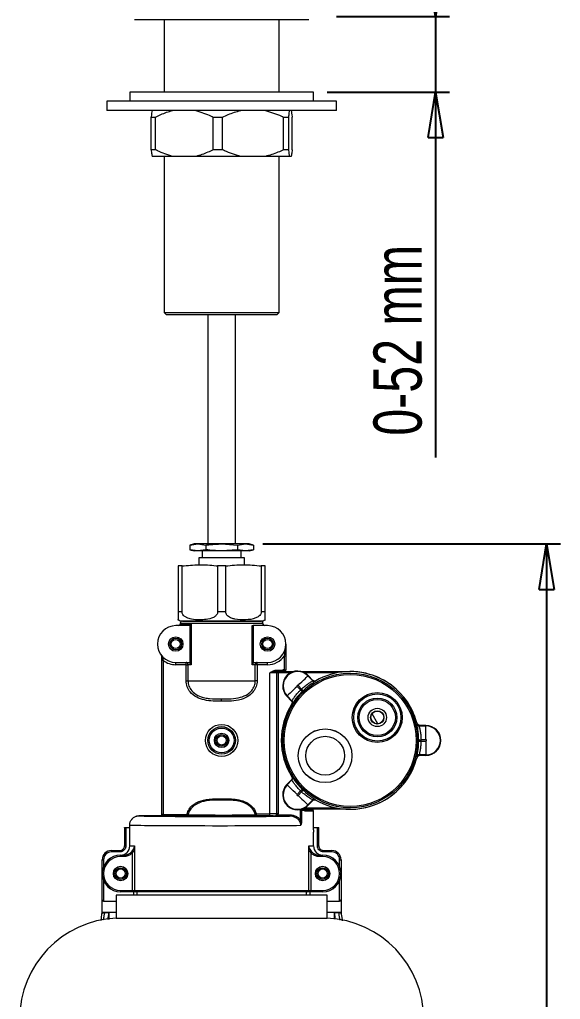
# Model space of a CAD drawing. Header units: millimetres. Extents: x 98 to 924, y 33 to 1441.
# Drawn here: x 727.8 to 924.1, y 462.9 to 818.6 of the extents above; entities that cross this region are included whole.
import ezdxf

# ---------------------------------------------------------------- set-up
doc = ezdxf.new("R2010")
doc.units = ezdxf.units.MM
doc.header["$LTSCALE"] = 5
doc.layers.add('LEVEL0', color=179, linetype='Continuous')
doc.styles.add('SLDTEXTSTYLE0', font='TXT', dxfattribs={"width": 0.75})
doc.dimstyles.new('SLDDIMSTYLE0', dxfattribs={"dimtxt": 17.5, "dimasz": 16.51, "dimexe": 0, "dimexo": 0.0625, "dimgap": 4.375, "dimtad": 1, "dimdec": 0, "dimlfac": 0.6, "dimrnd": 1e-09, "dimzin": 12, "dimdsep": 46, "dimtxsty": 'SLDTEXTSTYLE0', "dimblk1": 'CLOSED', "dimblk2": 'CLOSED', "dimsah": 1, "dimcen": 0.09, "dimadec": 0, "dimazin": 3, "dimtfac": 1, "dimtdec": 0, "dimtofl": 0, "dimtmove": 0, "dimatfit": 3, "dimldrblk": 'CLOSED', "dimfxl": 0, "dimfrac": 2, "dimtolj": 1, "dimtzin": 12, "dimarcsym": 0})
doc.dimstyles.new('SLDDIMSTYLE1', dxfattribs={"dimtxt": 17.5, "dimasz": 16.51, "dimexe": 0, "dimexo": 0.0625, "dimgap": 4.375, "dimtad": 1, "dimdec": 1, "dimlfac": 0.6, "dimrnd": 1e-09, "dimzin": 12, "dimdsep": 46, "dimtxsty": 'SLDTEXTSTYLE0', "dimblk1": 'CLOSED', "dimblk2": 'CLOSED', "dimsah": 1, "dimcen": 0.09, "dimadec": 0, "dimazin": 3, "dimtfac": 1, "dimtdec": 1, "dimtmove": 0, "dimatfit": 0, "dimldrblk": 'CLOSED', "dimfxl": 0, "dimfrac": 2, "dimtolj": 1, "dimtzin": 12, "dimarcsym": 0})

# ---------------------------------------------------------------- blocks, each defined once
blk = doc.blocks.new('_CLOSED')
at = {"color": 0, "linetype": 'ByBlock', "lineweight": -2}
for p, q in [((-1, 0.166667), (0, 0)), ((-1, 0.166667), (-1, -0.166667)), ((0, 0), (-1, -0.166667)), ((0, 0), (-1, 0))]:
    blk.add_line(p, q, dxfattribs=at)
blk = doc.blocks.new('_D_7')
at = {"layer": 'LEVEL0', "color": 7}
for p, q in [((878.82, 819.77), (878.82, 851.52)), ((842.82, 819.77), (883.82, 819.77)), ((878.82, 819.77), (878.82, 792.27)), ((839.49, 792.27), (883.82, 792.27)), ((878.82, 792.27), (878.82, 659.6))]:
    blk.add_line(p, q, dxfattribs=at)
at = {"layer": 'LEVEL0', "color": 7, "xscale": 16.51, "yscale": 16.51}
for p, rotation in [((878.82, 819.77, -10.17), 270.0000000000004), ((878.82, 792.27, -10.17), 90.0000000000004)]:
    blk.add_blockref('_CLOSED', p, dxfattribs=dict(at, rotation=rotation))
at = {"layer": 'LEVEL0', "color": 7, "insert": (856.26, 667.53), "char_height": 17.5, "attachment_point": 1, "rotation": 90, "style": 'SLDTEXTSTYLE0'}
blk.add_mtext('0-52 mm', dxfattribs=at)
blk = doc.blocks.new('_D_8')
at = {"layer": 'LEVEL0', "color": 7}
for p, q in [((816.15, 628.23), (924.11, 628.23)), ((919.11, 628.23), (919.11, 105.25)), ((848.99, 105.25), (924.11, 105.25))]:
    blk.add_line(p, q, dxfattribs=at)
at = {"layer": 'LEVEL0', "color": 7, "xscale": 16.51, "yscale": 16.51}
for p, rotation in [((919.11, 628.23, -10.17), 90.0000000000004), ((919.11, 105.25, -10.17), 270.0000000000004)]:
    blk.add_blockref('_CLOSED', p, dxfattribs=dict(at, rotation=rotation))
at = {"layer": 'LEVEL0', "color": 7, "insert": (896.55, 321.95, -10.17), "char_height": 17.5, "attachment_point": 1, "rotation": 90, "style": 'SLDTEXTSTYLE0'}
blk.add_mtext('314', dxfattribs=at)

msp = doc.modelspace()

# ---------------------------------------------------------------- linework, layer by layer
at = {"color": 7, "linetype": 'Continuous', "lineweight": 15}
for p, q in [((769.49, 818.61), (832.82, 818.61)), ((780.32, 818.61), (780.32, 792.27)), ((821.99, 792.27), (821.99, 818.61)), ((767.82, 792.27), (767.82, 788.94)), ((834.49, 792.27), (767.82, 792.27)), ((834.49, 788.94), (834.49, 792.27)), ((759.49, 788.94), (759.49, 785.61)), ((764.28, 788.94), (759.49, 788.94)), ((842.82, 788.94), (764.28, 788.94)), ((842.82, 785.61), (842.82, 788.94)), ((842.82, 785.61), (759.49, 785.61)), ((775.56, 783.19), (777.15, 783.19)), ((775.56, 771.36), (775.56, 783.19)), ((777.15, 771.36), (777.15, 783.19)), ((798.02, 783.19), (801.5, 783.19)), ((798.02, 771.36), (798.02, 783.19)), ((801.5, 771.36), (801.5, 783.19)), ((823.61, 771.36), (823.61, 783.19)), ((823.61, 783.19), (825.5, 783.19)), ((825.5, 771.36), (825.5, 783.19)), ((826.74, 771.36), (826.74, 783.19)), ((777.15, 771.36), (775.56, 771.36)), ((783.37, 768.94), (775.93, 768.94)), ((780.32, 768.94), (780.32, 712.27)), ((791.81, 768.94), (783.37, 768.94)), ((808.08, 768.94), (791.81, 768.94)), ((801.5, 771.36), (798.02, 771.36)), ((817.03, 768.94), (808.08, 768.94)), ((825.87, 768.94), (817.03, 768.94)), ((821.99, 712.27), (821.99, 768.94)), ((825.5, 771.36), (823.61, 771.36)), ((826.37, 768.94), (825.87, 768.94)), ((780.32, 712.27), (781.15, 711.44)), ((780.32, 712.27), (801.15, 712.27)), ((801.15, 712.27), (821.99, 712.27)), ((821.15, 711.44), (821.99, 712.27)), ((801.15, 711.44), (781.15, 711.44)), ((796.15, 711.44), (796.15, 628.23)), ((821.15, 711.44), (801.15, 711.44)), ((806.15, 628.23), (806.15, 711.44)), ((791.15, 628.23), (789.61, 627.81)), ((789.61, 627.81), (792.49, 628.23)), ((789.61, 627.81), (789.61, 626.14)), ((789.61, 626.14), (791.15, 625.73)), ((792.49, 625.73), (789.61, 626.14)), ((792.49, 628.23), (791.15, 628.23)), ((792.49, 628.23), (795.38, 627.81)), ((801.15, 628.23), (792.49, 628.23)), ((795.38, 626.14), (792.49, 625.73)), ((795.38, 627.81), (795.38, 626.14)), ((801.15, 628.23), (806.93, 627.81)), ((809.81, 628.23), (801.15, 628.23)), ((806.93, 626.14), (801.15, 625.73)), ((806.93, 627.81), (809.81, 628.23)), ((806.93, 627.81), (806.93, 626.14)), ((809.81, 625.73), (806.93, 626.14)), ((809.81, 628.23), (812.7, 627.81)), ((811.15, 628.23), (809.81, 628.23)), ((812.7, 626.14), (809.81, 625.73)), ((812.7, 627.81), (811.15, 628.23)), ((811.15, 625.73), (812.7, 626.14)), ((812.7, 627.81), (812.7, 626.14)), ((792.49, 625.73), (791.15, 625.73)), ((801.15, 625.73), (792.49, 625.73)), ((792.82, 623.23), (792.82, 620.67)), ((809.49, 623.23), (792.82, 623.23)), ((794.07, 625.73), (794.07, 623.23)), ((809.81, 625.73), (801.15, 625.73)), ((808.24, 623.23), (808.24, 625.73)), ((809.49, 620.65), (809.49, 623.23)), ((811.15, 625.73), (809.81, 625.73)), ((785.32, 620.23), (785.32, 603.56)), ((786.78, 620.23), (785.32, 620.23)), ((786.78, 603.56), (786.78, 620.23)), ((799.69, 620.23), (799.69, 603.56)), ((802.62, 620.23), (799.69, 620.23)), ((802.62, 603.56), (802.62, 620.23)), ((815.53, 620.23), (815.53, 603.56)), ((816.99, 620.23), (815.53, 620.23)), ((816.99, 603.56), (816.99, 620.23)), ((789.31, 598.56), (784.49, 598.56)), ((786.15, 599.39), (786.15, 599.06)), ((813.42, 600.23), (786.99, 600.23)), ((786.99, 600.23), (815.32, 600.23)), ((812.19, 598.56), (812.56, 598.56)), ((817.82, 598.56), (812.56, 598.56)), ((815.32, 600.23), (813.42, 600.23)), ((816.15, 599.39), (816.15, 599.06)), ((816.15, 599.39), (816.15, 598.56)), ((824.49, 587.62), (824.49, 582.39)), ((779.49, 529.96), (779.49, 585.89)), ((784.49, 585.23), (788.88, 585.23)), ((813.43, 585.23), (817.82, 585.23)), ((820.89, 581.89), (821.65, 581.89)), ((821.15, 530.23), (821.15, 581.39)), ((821.65, 581.89), (827.28, 581.89)), ((824.15, 582.06), (823.82, 582.06)), ((830.15, 581.89), (847.82, 581.89)), ((832.49, 580.32), (834.22, 578.52)), ((834.3, 578.68), (832.61, 580.43)), ((824.82, 572.91), (826.52, 571.16)), ((826.68, 571.24), (824.95, 573.03)), ((857.82, 562.92), (855.77, 566.6)), ((872.82, 562.13), (875.32, 562.13)), ((875.32, 562.3), (872.89, 562.3)), ((873.53, 562.31), (875.32, 562.31)), ((875.32, 551.65), (872.82, 551.65)), ((872.89, 551.48), (875.32, 551.48)), ((875.32, 551.48), (873.53, 551.48)), ((826.52, 542.62), (824.82, 540.87)), ((824.95, 540.75), (826.68, 542.55)), ((834.22, 535.27), (832.49, 533.47)), ((832.61, 533.35), (834.3, 535.1)), ((813.7, 530.29), (818.65, 530.29)), ((818.65, 529.46), (818.65, 530.29)), ((847.82, 531.89), (830.88, 531.89)), ((831.01, 531.73), (833.99, 531.73)), ((831.26, 531.8), (831.28, 531.81)), ((831.28, 531.79), (831.3, 531.8)), ((834.49, 525.23), (834.49, 531.23)), ((779.49, 529.54), (771.15, 529.54)), ((779.49, 529.47), (779.49, 529.96)), ((818.65, 529.46), (813.55, 529.46)), ((765.87, 525.16), (765.87, 518.56)), ((765.95, 525.23), (766.37, 525.23)), ((766.37, 525.23), (767.82, 525.23)), ((767.82, 518.56), (767.82, 526.2)), ((767.82, 518.56), (767.82, 526.18)), ((834.47, 524.39), (834.47, 523.56)), ((834.49, 525.23), (835.94, 525.23)), ((834.49, 525.23), (834.49, 525.23)), ((835.94, 525.23), (836.36, 525.23)), ((836.44, 518.56), (836.44, 525.17)), ((834.49, 518.56), (834.49, 522.73)), ((834.49, 522.73), (834.49, 522.73)), ((761.15, 516.89), (764.11, 516.89)), ((838.19, 516.89), (841.15, 516.89)), ((757.82, 499.06), (757.82, 513.56)), ((764.49, 515.23), (765.74, 515.23)), ((836.57, 515.23), (837.82, 515.23)), ((844.49, 513.56), (844.49, 499.06)), ((768.75, 501.89), (764.49, 501.89)), ((770.02, 501.89), (768.75, 501.89)), ((769.18, 501.89), (769.18, 500.73)), ((832.29, 501.89), (770.02, 501.89)), ((770.32, 501.89), (770.32, 500.73)), ((831.99, 500.73), (831.99, 501.89)), ((833.56, 501.89), (832.29, 501.89)), ((833.13, 501.89), (833.13, 500.73)), ((837.82, 501.89), (833.56, 501.89)), ((757.82, 494.39), (757.82, 499.06)), ((758.32, 498.56), (762.82, 498.56)), ((762.82, 500.73), (762.82, 492.35)), ((839.49, 500.73), (762.82, 500.73)), ((839.49, 492.35), (839.49, 500.73)), ((839.49, 498.56), (843.99, 498.56)), ((844.49, 499.06), (844.49, 494.39)), ((757.81, 494.34), (757.82, 494.36)), ((762.82, 494.39), (757.82, 494.39)), ((760.29, 494.27), (758.64, 494.27)), ((760.32, 494.39), (760.29, 494.27)), ((760.29, 491.86), (760.32, 494.39)), ((762.82, 492.35), (835.37, 492.35)), ((835.37, 492.35), (839.49, 492.35)), ((844.49, 494.39), (839.49, 494.39)), ((841.99, 494.39), (842.02, 492.14)), ((841.99, 494.39), (842.02, 494.27)), ((843.67, 494.27), (842.02, 494.27))]:
    msp.add_line(p, q, dxfattribs=at)
at = {"color": 8, "linetype": 'Continuous', "lineweight": 0}
for p, q in [((786.78, 603.56), (785.32, 603.56)), ((802.62, 603.56), (799.69, 603.56)), ((816.99, 603.56), (815.53, 603.56)), ((816.15, 599.39), (786.15, 599.39)), ((786.15, 599.06), (790.12, 599.06)), ((789.75, 584.89), (789.75, 598.69)), ((790.12, 599.06), (790.12, 584.39)), ((812.19, 584.39), (812.19, 598.56)), ((812.56, 598.56), (812.56, 584.89)), ((823.99, 587.62), (824.49, 587.62)), ((823.99, 582.56), (823.99, 587.62)), ((779.99, 585.89), (779.49, 585.89)), ((779.99, 585.89), (779.99, 529.96)), ((784.49, 584.39), (784.49, 585.23)), ((788.24, 584.39), (784.49, 584.39)), ((788.24, 584.39), (788.24, 585.23)), ((788.24, 584.39), (788.92, 584.39)), ((788.24, 578.56), (788.24, 584.39)), ((788.92, 584.39), (788.92, 578.56)), ((790.12, 584.39), (788.92, 584.39)), ((813.38, 584.39), (812.19, 584.39)), ((813.38, 578.56), (813.38, 584.39)), ((814.06, 584.39), (813.38, 584.39)), ((814.06, 584.39), (814.06, 585.23)), ((817.82, 584.39), (814.06, 584.39)), ((814.06, 584.39), (814.06, 578.56)), ((817.82, 584.39), (817.82, 585.23)), ((818.65, 530.29), (818.65, 581.39)), ((821.15, 581.39), (818.65, 581.39)), ((820.89, 581.89), (820.89, 582.39)), ((820.89, 582.39), (823.27, 582.39)), ((821.65, 581.39), (821.15, 581.39)), ((821.65, 581.89), (821.65, 581.39)), ((826.07, 581.39), (821.65, 581.39)), ((821.65, 581.39), (821.65, 530.23)), ((822.82, 581.89), (822.82, 581.98)), ((823.82, 582.56), (823.99, 582.56)), ((823.82, 582.56), (823.82, 582.06)), ((842.86, 581.39), (831.37, 581.39)), ((832.49, 580.32), (832.61, 580.43)), ((847.82, 581.89), (847.82, 581.89)), ((788.24, 578.56), (788.92, 578.56)), ((788.92, 578.56), (813.38, 578.56)), ((814.06, 578.56), (813.38, 578.56)), ((828.54, 576.51), (829.8, 575.21)), ((830.14, 575.55), (828.89, 576.84)), ((824.95, 573.03), (824.82, 572.91)), ((801.15, 571.11), (801.15, 571.93)), ((871.92, 563.53), (871.92, 563.53)), ((873.53, 562.31), (873.53, 562.3)), ((875.32, 562.31), (875.32, 562.3)), ((875.32, 562.13), (875.32, 562.3)), ((875.32, 557.13), (875.32, 562.13)), ((875.32, 557.13), (873.52, 557.13)), ((873.52, 556.65), (875.32, 556.65)), ((875.32, 556.65), (875.32, 551.65)), ((873.53, 551.48), (873.53, 551.48)), ((875.32, 551.65), (875.32, 551.48)), ((875.32, 551.48), (875.32, 551.48)), ((871.92, 550.25), (871.92, 550.25)), ((824.95, 540.75), (824.82, 540.87)), ((829.8, 538.58), (828.54, 537.28)), ((828.89, 536.94), (830.14, 538.24)), ((821.65, 530.23), (821.15, 530.23)), ((829.73, 527.96), (829.73, 531.39)), ((829.73, 531.39), (830.17, 531.39)), ((830.17, 531.39), (830.17, 527.96)), ((831.2, 531.39), (830.17, 531.39)), ((830.88, 532.15), (830.88, 531.89)), ((831.37, 532.39), (842.86, 532.39)), ((834.49, 531.23), (831.46, 531.23)), ((832.49, 533.47), (832.61, 533.35)), ((832.53, 531.89), (832.53, 531.73)), ((847.82, 531.89), (847.82, 531.89)), ((779.99, 529.96), (779.49, 529.96)), ((779.99, 529.96), (779.99, 529.46)), ((779.99, 529.96), (788.52, 529.96)), ((788.52, 529.46), (779.99, 529.46)), ((788.52, 529.96), (788.52, 529.46)), ((820.32, 529.4), (820.32, 529.44)), ((821.61, 529.89), (821.61, 529.39)), ((821.61, 529.89), (825.78, 529.89)), ((825.78, 529.39), (821.61, 529.39)), ((825.78, 529.89), (825.78, 529.39)), ((829.73, 527.96), (830.17, 527.96)), ((766.37, 525.23), (766.37, 518.56)), ((835.94, 518.56), (835.94, 525.23)), ((761.15, 516.89), (761.15, 516.39)), ((764.11, 516.39), (761.15, 516.39)), ((764.11, 516.89), (764.11, 516.39)), ((765.87, 518.56), (766.37, 518.56)), ((767.82, 518.56), (769.54, 518.56)), ((768.75, 502.39), (768.75, 516.05)), ((769.54, 518.56), (769.54, 502.39)), ((832.77, 518.56), (834.49, 518.56)), ((832.77, 502.39), (832.77, 518.56)), ((833.56, 516.05), (833.56, 502.39)), ((835.94, 518.56), (836.44, 518.56)), ((838.19, 516.39), (838.19, 516.89)), ((841.15, 516.39), (838.19, 516.39)), ((841.15, 516.39), (841.15, 516.89)), ((757.82, 513.56), (758.32, 513.56)), ((758.32, 513.56), (758.32, 511.09)), ((764.49, 514.73), (764.49, 515.23)), ((765.74, 514.73), (764.49, 514.73)), ((765.74, 514.73), (765.74, 515.23)), ((836.57, 514.73), (836.57, 515.23)), ((837.82, 514.73), (836.57, 514.73)), ((837.82, 514.73), (837.82, 515.23)), ((843.99, 511.09), (843.99, 513.56)), ((843.99, 513.56), (844.49, 513.56)), ((758.32, 508.56), (757.82, 508.56)), ((758.32, 506.03), (758.32, 498.56)), ((843.99, 508.56), (844.49, 508.56)), ((843.99, 498.56), (843.99, 506.03)), ((764.49, 502.39), (764.49, 501.89)), ((764.49, 502.39), (768.75, 502.39)), ((768.75, 502.39), (769.54, 502.39)), ((768.75, 502.39), (768.75, 501.89)), ((769.54, 502.39), (832.77, 502.39)), ((832.77, 502.39), (833.56, 502.39)), ((833.56, 502.39), (833.56, 501.89)), ((833.56, 502.39), (837.82, 502.39)), ((837.82, 502.39), (837.82, 501.89))]:
    msp.add_line(p, q, dxfattribs=at)
at = {"color": 8, "linetype": 'Continuous', "lineweight": 0, "flags": 128}
for points in [[(823.27, 582.39), (823.32, 582.31), (823.37, 582.23), (823.42, 582.16), (823.46, 582.1), (823.5, 582.05), (823.52, 582.01), (823.54, 581.98), (823.54, 581.98)], [(823.99, 582.56), (824.09, 582.53), (824.18, 582.5), (824.27, 582.47), (824.34, 582.44), (824.4, 582.42), (824.45, 582.4), (824.48, 582.4), (824.49, 582.39)], [(823.99, 582.56), (824.02, 582.46), (824.05, 582.37), (824.08, 582.28), (824.11, 582.21), (824.13, 582.14), (824.14, 582.1), (824.15, 582.07), (824.15, 582.06)], [(828.89, 576.84), (829.59, 577.52), (830.26, 578.16), (830.88, 578.76), (831.42, 579.29), (831.87, 579.72), (832.21, 580.04), (832.41, 580.24), (832.49, 580.32)], [(828.54, 576.51), (827.85, 575.83), (827.17, 575.18), (826.56, 574.59), (826.01, 574.06), (825.56, 573.63), (825.23, 573.31), (825.02, 573.1), (824.95, 573.03)], [(830.38, 574.62), (830.37, 574.63), (830.34, 574.66), (830.28, 574.72), (830.21, 574.79), (830.12, 574.88), (830.02, 574.98), (829.91, 575.09), (829.8, 575.21)], [(830.72, 574.94), (830.71, 574.95), (830.67, 574.99), (830.62, 575.04), (830.55, 575.12), (830.46, 575.21), (830.36, 575.31), (830.26, 575.43), (830.14, 575.55)], [(872.68, 557.13), (872.7, 557.13), (872.75, 557.13), (872.83, 557.13), (872.93, 557.13), (873.06, 557.13), (873.2, 557.13), (873.36, 557.13), (873.52, 557.13)], [(872.68, 556.66), (872.7, 556.66), (872.75, 556.66), (872.83, 556.66), (872.93, 556.66), (873.06, 556.65), (873.2, 556.65), (873.36, 556.65), (873.52, 556.65)], [(828.54, 537.28), (827.85, 537.95), (827.17, 538.6), (826.56, 539.2), (826.01, 539.72), (825.56, 540.16), (825.23, 540.48), (825.02, 540.68), (824.95, 540.75)], [(829.8, 538.58), (829.91, 538.69), (830.02, 538.8), (830.12, 538.9), (830.21, 538.99), (830.28, 539.07), (830.34, 539.12), (830.37, 539.16), (830.38, 539.17)], [(830.14, 538.24), (830.26, 538.36), (830.36, 538.47), (830.46, 538.57), (830.55, 538.67), (830.62, 538.74), (830.67, 538.8), (830.71, 538.83), (830.72, 538.84)], [(800.22, 535.21), (800.22, 535.22), (800.22, 535.26), (800.22, 535.3), (800.22, 535.37), (800.22, 535.44), (800.22, 535.52), (800.22, 535.61), (800.22, 535.71)], [(802.09, 535.21), (802.09, 535.22), (802.09, 535.26), (802.09, 535.3), (802.09, 535.37), (802.09, 535.44), (802.09, 535.52), (802.09, 535.61), (802.09, 535.71)], [(828.89, 536.94), (829.59, 536.27), (830.26, 535.62), (830.88, 535.02), (831.42, 534.5), (831.87, 534.06), (832.21, 533.74), (832.41, 533.54), (832.49, 533.47)], [(813.3, 530.17), (813.33, 530.18), (813.38, 530.19), (813.42, 530.21), (813.47, 530.22), (813.52, 530.24), (813.58, 530.26), (813.64, 530.27), (813.7, 530.29)], [(831.26, 531.8), (831.27, 531.79), (831.27, 531.79)], [(833.08, 531.84), (833.08, 531.84), (833.07, 531.85), (833.06, 531.88), (833.06, 531.89)], [(788.52, 529.96), (788.58, 529.95), (788.64, 529.93), (788.7, 529.92), (788.75, 529.91), (788.8, 529.89), (788.85, 529.88), (788.89, 529.87), (788.92, 529.86)], [(768.75, 516.05), (768.69, 516.11), (768.63, 516.16), (768.57, 516.21), (768.52, 516.26), (768.47, 516.3), (768.43, 516.34), (768.41, 516.36), (768.39, 516.38)], [(833.56, 516.05), (833.62, 516.11), (833.68, 516.16), (833.74, 516.21), (833.79, 516.26), (833.84, 516.3), (833.87, 516.34), (833.9, 516.36), (833.92, 516.38)]]:
    msp.add_lwpolyline(points, dxfattribs=at)
at = {"color": 7, "linetype": 'Continuous', "lineweight": 15, "flags": 128}
msp.add_lwpolyline([(823.48, 581.93), (823.54, 581.97), (823.54, 581.98)], dxfattribs=at)
at = {"color": 7, "linetype": 'Continuous', "lineweight": 15}
for centre, radius in [((784.49, 591.89), 2.63), ((817.82, 591.89), 2.63), ((784.49, 591.89), 2.12), ((784.49, 591.89), 1.67), ((817.82, 591.89), 2.12), ((817.82, 591.89), 1.67), ((857.65, 565.23), 3.33), ((857.65, 565.23), 2.42), ((857.67, 565.24), 2.33), ((801.15, 556.89), 5), ((801.15, 556.89), 2.63), ((801.15, 556.89), 2.12), ((801.15, 556.89), 1.67), ((838.71, 551.33), 9.75), ((838.71, 551.33), 7.05), ((764.49, 508.56), 2.63), ((764.49, 508.56), 2.12), ((764.49, 508.56), 1.67), ((837.82, 508.56), 2.63), ((837.82, 508.56), 2.12), ((837.82, 508.56), 1.67)]:
    msp.add_circle(centre, radius, dxfattribs=at)
at = {"color": 8, "linetype": 'Continuous', "lineweight": 0}
for centre, radius in [((847.82, 556.89), 24.46), ((847.82, 556.89), 23.96), ((857.65, 565.23), 9.06), ((857.65, 565.23), 8.56), ((857.65, 565.23), 7.06), ((857.65, 565.23), 6.57), ((801.15, 556.89), 5.83), ((801.15, 556.89), 4.5), ((838.71, 551.33), 9.74)]:
    msp.add_circle(centre, radius, dxfattribs=at)
at = {"color": 7, "linetype": 'Continuous', "lineweight": 15}
for centre, radius, start, end in [((784.49, 591.89), 6.67, 90, 270), ((786.99, 603.56), 3.33, 239.4285, 270), ((785.65, 599.06), 0.5, 270, 0), ((786.99, 599.39), 0.833, 90, 180), ((815.32, 603.56), 3.33, 270, 300.6116), ((815.32, 599.39), 0.833, 0, 90), ((816.65, 599.06), 0.5, 180, 270), ((817.82, 591.89), 6.67, 270, 90), ((821.65, 581.39), 0.5, 90, 180), ((828.72, 576.67), 5.41, 44, 224), ((823.82, 581.56), 0.5, 90, 123.5573), ((824.15, 582.39), 0.333, 270, 0), ((847.82, 556.89), 25, 13.9922, 120.0078), ((847.82, 556.89), 25, 15.4041, 90), ((834.82, 579.1), 0.833, 224.0034, 300.3367), ((847.82, 556.89), 25, 147.9922, 212.0078), ((873.53, 563.98), 1.67, 195.4041, 270), ((872.82, 562.97), 0.833, 193.6594, 269.9984), ((875.32, 556.89), 5.42, 270, 90), ((875.32, 556.89), 5.41, 0, 90), ((875.32, 556.89), 5.41, 270, 0), ((873.53, 549.81), 1.67, 90, 164.5959), ((872.82, 550.82), 0.833, 90.0021, 166.338), ((847.82, 556.89), 25, 239.9922, 346.0078), ((847.82, 556.89), 25, 270, 344.5959), ((828.72, 537.11), 5.41, 136, 316), ((826.08, 543.13), 0.833, 316.0021, 32.3385), ((834.82, 534.69), 0.833, 59.6613, 135.9986), ((833.99, 531.23), 0.5, 0, 90), ((761.15, 513.56), 3.33, 90, 180), ((764.49, 518.56), 3.33, 270, 0), ((837.82, 518.56), 3.33, 180, 270), ((841.15, 513.56), 3.33, 0, 90), ((764.49, 508.56), 6.67, 90, 180), ((837.82, 508.56), 6.67, 0, 90), ((764.49, 508.56), 6.67, 180, 270), ((837.82, 508.56), 6.67, 270, 0), ((758.32, 499.06), 0.5, 180, 270), ((843.99, 499.06), 0.5, 270, 0), ((764.49, 455.73), 36.67, 92.6053, 180), ((757.32, 494.44), 0.5, 348.635, 359.9981), ((837.82, 455.73), 36.67, 0, 87.3947), ((844.99, 494.44), 0.5, 179.998, 191.3961)]:
    msp.add_arc(centre, radius, start, end, dxfattribs=at)
at = {"color": 8, "linetype": 'Continuous', "lineweight": 0}
for centre, radius, start, end in [((779.8, 587.22), 0.321, 188.1749, 257.017), ((817.82, 591.89), 7.5, 270, 325.3079), ((784.49, 591.89), 7.5, 233.1301, 270), ((788.16, 584.46), 0.768, 354.7853, 83.6007), ((814.15, 584.46), 0.768, 96.3993, 185.2147), ((822.83, 581.41), 0.564, 58.454, 90.5016), ((823.82, 581.56), 1, 90, 123.5573), ((828.72, 576.67), 5.24, 44, 224), ((828.72, 576.67), 0.242, 44, 224), ((869.71, 562.6), 37.91, 155.1414, 155.4104), ((847.82, 556.89), 25.7, 133.4606, 134.5394), ((847.82, 556.89), 24.86, 133.4606, 134.5394), ((841.38, 535.14), 37.99, 112.5893, 112.8577), ((826.08, 570.66), 0.833, 327.6603, 43.9994), ((836.93, 576.53), 37.69, 338.589, 338.8595), ((875.32, 556.89), 5.41, 270, 90), ((875.32, 556.89), 5.24, 270, 90), ((847.82, 556.89), 24.86, 359.4606, 0.5394), ((847.82, 556.89), 25.7, 359.4606, 0.5394), ((875.32, 556.89), 0.242, 270, 90), ((839.72, 538.35), 34.68, 21.1259, 21.4199), ((828.72, 537.11), 5.24, 136, 316), ((839.68, 574.59), 33.59, 247.1247, 247.4283), ((828.72, 537.11), 0.242, 136, 316), ((847.82, 556.89), 25.7, 225.4606, 226.5394), ((847.82, 556.89), 24.86, 225.4606, 226.5394), ((870.89, 551.72), 39.21, 204.5941, 204.8542), ((820.32, 530.28), 0.833, 269.9984, 359.9992), ((830.87, 531.49), 0.341, 343.1076, 35.0171), ((830.97, 531.24), 0.493, 358.1097, 67.053), ((788.48, 529.9), 0.444, 275.1647, 354.8845), ((813.59, 529.89), 0.439, 184.5428, 264.2939), ((761.15, 513.56), 2.83, 90, 180), ((841.15, 513.56), 2.83, 0, 90), ((764.49, 508.56), 6.17, 90, 180), ((837.82, 508.56), 6.17, 0, 90), ((764.49, 508.56), 6.17, 180, 270), ((837.82, 508.56), 6.17, 270, 0), ((770.03, 502.38), 0.488, 178.5237, 268.4415), ((832.28, 502.38), 0.488, 271.5585, 1.4763)]:
    msp.add_arc(centre, radius, start, end, dxfattribs=at)
for centre, major_axis, ratio, start_param, end_param in [((862.11, 570.69), (24.82, 23.97), 0.800007, 2.003122, 2.008572), ((833.53, 543.09), (24.82, 23.97), 0.800007, 1.133021, 1.13847), ((847.82, 576.76), (0, 34.5), 0.800007, 4.274614, 4.280063), ((847.82, 537.02), (0, 34.5), 0.800007, 5.144715, 5.150164), ((833.53, 570.69), (24.82, -23.97), 0.800007, 5.144715, 5.150164), ((862.11, 543.09), (24.82, -23.97), 0.800007, 4.274614, 4.280063), ((818.65, 530.28), (2.5, 0), 0.005818, 0, 1.570796), ((820.32, 530.23), (0, 1.33), 0.999962, 4.452943, 4.712389), ((801.15, 529.54), (30, 0), 0.008727, 3.140623, 3.183689), ((818.65, 529.44), (1.67, 0), 0.008727, 0, 1.570796), ((801.15, 526.2), (33.33, 0), 0.007854, 3.141593, 5.751033)]:
    msp.add_ellipse(centre, major_axis=major_axis, ratio=ratio, start_param=start_param, end_param=end_param, dxfattribs=at)
at = {"color": 7, "linetype": 'Continuous', "lineweight": 15}
for centre, major_axis, ratio, start_param, end_param in [((820.32, 530.23), (0, 0.833), 0.999916, 3.141593, 4.712389), ((801.15, 529.54), (30, 0), 0.008727, 3.183689, 5.675331), ((778.99, 530.02), (0, 0.5), 0.999962, 3.427961, 4.712389)]:
    msp.add_ellipse(centre, major_axis=major_axis, ratio=ratio, start_param=start_param, end_param=end_param, dxfattribs=at)
for points, knots in [([(775.93, 785.61), (775.81, 784.97), (775.69, 784.3), (775.57, 783.24), (775.56, 783.19)], [0, 0, 0, 0, 0.948393, 1, 1, 1, 1]), ([(777.15, 783.19), (777.78, 783.52), (779.79, 784.55), (781.91, 785.18), (783.37, 785.61)], [0, 0, 0, 0, 0.315431, 1, 1, 1, 1]), ([(791.81, 785.61), (793.68, 785.02), (795.8, 784.36), (797.79, 783.31), (798.02, 783.19)], [0, 0, 0, 0, 0.886456, 1, 1, 1, 1]), ([(801.5, 783.19), (802.17, 783.52), (804.29, 784.55), (806.54, 785.18), (808.08, 785.61)], [0, 0, 0, 0, 0.315431, 1, 1, 1, 1]), ([(817.03, 785.61), (819.01, 785.02), (821.26, 784.36), (823.37, 783.31), (823.61, 783.19)], [0, 0, 0, 0, 0.886455, 1, 1, 1, 1]), ([(825.5, 783.19), (825.57, 783.76), (825.69, 784.76), (825.82, 785.35), (825.87, 785.61)], [0, 0, 0, 0, 0.562444, 1, 1, 1, 1]), ([(826.37, 785.61), (826.49, 784.97), (826.62, 784.3), (826.74, 783.24), (826.74, 783.19)], [0, 0, 0, 0, 0.948393, 1, 1, 1, 1]), ([(775.56, 771.36), (775.63, 770.79), (775.75, 769.78), (775.88, 769.2), (775.93, 768.94)], [0, 0, 0, 0, 0.562444, 1, 1, 1, 1]), ([(783.37, 768.94), (781.49, 769.53), (779.37, 770.19), (777.38, 771.24), (777.15, 771.36)], [0, 0, 0, 0, 0.886455, 1, 1, 1, 1]), ([(798.02, 771.36), (797.39, 771.03), (795.38, 770), (793.26, 769.37), (791.81, 768.94)], [0, 0, 0, 0, 0.31543, 1, 1, 1, 1]), ([(808.08, 768.94), (806.1, 769.53), (803.85, 770.19), (801.74, 771.24), (801.5, 771.36)], [0, 0, 0, 0, 0.886455, 1, 1, 1, 1]), ([(823.61, 771.36), (822.94, 771.03), (820.82, 770), (818.57, 769.37), (817.03, 768.94)], [0, 0, 0, 0, 0.315431, 1, 1, 1, 1]), ([(825.87, 768.94), (825.75, 769.58), (825.63, 770.25), (825.51, 771.3), (825.5, 771.36)], [0, 0, 0, 0, 0.948392, 1, 1, 1, 1]), ([(826.74, 771.36), (826.68, 770.79), (826.56, 769.78), (826.43, 769.2), (826.37, 768.94)], [0, 0, 0, 0, 0.562444, 1, 1, 1, 1]), ([(795.38, 627.81), (795.86, 627.87), (797.77, 628.12), (799.71, 628.18), (801.15, 628.23)], [0, 0, 0, 0, 0.249683, 1, 1, 1, 1]), ([(801.15, 625.73), (799.71, 625.77), (797.77, 625.83), (795.86, 626.08), (795.38, 626.14)], [0, 0, 0, 0, 0.7503165, 1, 1, 1, 1]), ([(786.78, 620.23), (788.83, 620.44), (792.95, 620.86), (797.27, 620.55), (799.51, 620.26), (799.69, 620.23)], [0, 0, 0, 0, 0.4762286, 0.9584742, 1, 1, 1, 1]), ([(802.62, 620.23), (804.75, 620.46), (809.06, 620.9), (813.36, 620.46), (815.53, 620.23)], [0, 0, 0, 0, 0.496593, 1, 1, 1, 1]), ([(785.32, 603.56), (785.32, 603.39), (785.32, 603.05), (785.32, 602.5), (785.32, 601.84), (785.32, 600.92), (785.32, 600.59), (785.32, 600.72), (785.32, 600.74)], [0, 0, 0, 0, 0.0593252, 0.1183927, 0.2172951, 0.3924087, 0.8976424, 1, 1, 1, 1]), ([(799.69, 603.56), (799.69, 603.44), (799.67, 603.17), (799.48, 602.68), (799, 602.05), (797.68, 601.19), (795.65, 600.76), (792.99, 600.62), (790.6, 600.77), (788.7, 601.29), (787.64, 601.92), (787.1, 602.5), (786.83, 603.05), (786.8, 603.4), (786.78, 603.56)], [0, 0, 0, 0, 0.020179, 0.048215, 0.091538, 0.163827, 0.348249, 0.499845, 0.702734, 0.826407, 0.89091, 0.939429, 0.972539, 1, 1, 1, 1]), ([(815.53, 603.56), (815.51, 603.39), (815.48, 603.05), (815.2, 602.5), (814.59, 601.84), (812.8, 600.9), (809.79, 600.6), (806.81, 600.7), (804.61, 601.28), (803.51, 601.84), (802.86, 602.62), (802.64, 603.12), (802.62, 603.45), (802.62, 603.56)], [0, 0, 0, 0, 0.029666, 0.059203, 0.10866, 0.196227, 0.448873, 0.709496, 0.792817, 0.905288, 0.942714, 0.980473, 1, 1, 1, 1]), ([(816.99, 600.74), (816.99, 600.74), (816.99, 600.75), (816.99, 601.28), (816.99, 601.84), (816.99, 602.62), (816.99, 603.12), (816.99, 603.45), (816.99, 603.56)], [0, 0, 0, 0, 0.41895, 0.585602, 0.810563, 0.88542, 0.960942, 1, 1, 1, 1]), ([(789.75, 598.69), (789.68, 598.65), (789.54, 598.57), (789.38, 598.56), (789.31, 598.56)], [0, 0, 0, 0, 0.547547, 1, 1, 1, 1]), ([(790.12, 599.06), (790.12, 599.06), (790.07, 598.99), (789.97, 598.85), (789.82, 598.74), (789.75, 598.69)], [0, 0, 0, 0, 0.010421, 0.541547, 1, 1, 1, 1]), ([(824.49, 591.89), (824.49, 591.89), (824.49, 591.08), (824.49, 589.73), (824.49, 588.24), (824.49, 587.62)], [0, 0, 0, 0, 0.004505, 0.589274, 1, 1, 1, 1]), ([(779.49, 587.18), (779.48, 587.29), (779.46, 587.44), (779.39, 587.58), (779.35, 587.64), (779.33, 587.67), (779.32, 587.68), (779.32, 587.68)], [0, 0, 0, 0, 0.544143, 0.799818, 0.910197, 0.969295, 1, 1, 1, 1]), ([(779.49, 585.89), (779.49, 586.12), (779.49, 586.58), (779.49, 586.98), (779.49, 587.18)], [0, 0, 0, 0, 0.49056, 1, 1, 1, 1]), ([(788.88, 585.23), (789.02, 585.21), (789.29, 585.19), (789.58, 585.04), (789.72, 584.92), (789.75, 584.89)], [0, 0, 0, 0, 0.440964, 0.844948, 1, 1, 1, 1]), ([(790.12, 584.39), (790.12, 584.39), (790.08, 584.47), (789.97, 584.65), (789.83, 584.8), (789.75, 584.89)], [0, 0, 0, 0, 0.011549, 0.459947, 1, 1, 1, 1]), ([(812.56, 584.89), (812.48, 584.8), (812.33, 584.65), (812.23, 584.47), (812.19, 584.39), (812.19, 584.39)], [0, 0, 0, 0, 0.540053, 0.988451, 1, 1, 1, 1]), ([(812.56, 584.89), (812.61, 584.94), (812.77, 585.07), (813.07, 585.2), (813.32, 585.22), (813.43, 585.23)], [0, 0, 0, 0, 0.224704, 0.649558, 1, 1, 1, 1]), ([(823.54, 581.98), (823.53, 581.97), (823.5, 581.94), (823.47, 581.91), (823.45, 581.89)], [0, 0, 0, 0, 0.345024, 1, 1, 1, 1]), ([(835.24, 578.38), (835.22, 578.36), (835.15, 578.31), (834.55, 577.94), (833.47, 577.22), (832.12, 576.21), (831.18, 575.36), (830.72, 574.94)], [0, 0, 0, 0, 0.143711, 0.364094, 0.580171, 0.790728, 1, 1, 1, 1]), ([(835.32, 578.54), (835.23, 578.5), (835.06, 578.42), (834.78, 578.42), (834.51, 578.51), (834.37, 578.62), (834.3, 578.68)], [0, 0, 0, 0, 0.2542894, 0.5085739, 0.7628429, 1, 1, 1, 1]), ([(830.38, 574.62), (830.08, 574.31), (829.33, 573.55), (828.3, 572.33), (827.45, 571.18), (826.9, 570.37), (826.83, 570.27), (826.79, 570.21)], [0, 0, 0, 0, 0.141398, 0.356845, 0.571662, 0.785036, 1, 1, 1, 1]), ([(826.52, 571.16), (826.58, 571.09), (826.69, 570.94), (826.76, 570.66), (826.75, 570.38), (826.66, 570.22), (826.62, 570.14)], [0, 0, 0, 0, 0.254269, 0.508538, 0.762807, 1, 1, 1, 1]), ([(872.68, 557.13), (872.67, 557.55), (872.65, 558.62), (872.48, 560.21), (872.25, 561.62), (872.05, 562.57), (872.02, 562.7), (872.01, 562.77)], [0, 0, 0, 0, 0.141397, 0.356843, 0.57166, 0.785036, 1, 1, 1, 1]), ([(872.89, 562.3), (872.79, 562.31), (872.6, 562.33), (872.36, 562.48), (872.17, 562.68), (872.11, 562.85), (872.08, 562.94)], [0, 0, 0, 0, 0.254271, 0.508537, 0.762807, 1, 1, 1, 1]), ([(872.01, 551.01), (872.02, 551.04), (872.03, 551.12), (872.18, 551.81), (872.41, 553.1), (872.63, 554.77), (872.66, 556.03), (872.68, 556.66)], [0, 0, 0, 0, 0.143711, 0.364093, 0.580171, 0.790728, 1, 1, 1, 1]), ([(872.08, 550.85), (872.11, 550.94), (872.17, 551.11), (872.37, 551.32), (872.62, 551.46), (872.8, 551.47), (872.89, 551.48)], [0, 0, 0, 0, 0.2543, 0.508583, 0.762851, 1, 1, 1, 1]), ([(826.62, 543.64), (826.67, 543.56), (826.75, 543.39), (826.76, 543.1), (826.69, 542.83), (826.57, 542.69), (826.52, 542.62)], [0, 0, 0, 0, 0.254285, 0.508582, 0.762839, 1, 1, 1, 1]), ([(826.79, 543.57), (826.81, 543.55), (826.85, 543.48), (827.24, 542.89), (828.01, 541.84), (829.07, 540.52), (829.94, 539.62), (830.38, 539.17)], [0, 0, 0, 0, 0.143711, 0.3640933, 0.5801713, 0.7907274, 1, 1, 1, 1]), ([(830.72, 538.84), (831.03, 538.56), (831.81, 537.84), (833.08, 536.84), (834.25, 536.03), (835.08, 535.52), (835.19, 535.44), (835.24, 535.41)], [0, 0, 0, 0, 0.141399, 0.356844, 0.571661, 0.785036, 1, 1, 1, 1]), ([(834.3, 535.1), (834.37, 535.16), (834.52, 535.29), (834.79, 535.36), (835.07, 535.36), (835.24, 535.28), (835.32, 535.25)], [0, 0, 0, 0, 0.2542744, 0.5085365, 0.7628096, 1, 1, 1, 1]), ([(813.7, 530.29), (813.7, 530.22), (813.72, 530.06), (813.71, 529.85), (813.69, 529.66), (813.64, 529.52), (813.59, 529.46), (813.56, 529.46), (813.55, 529.46)], [0, 0, 0, 0, 0.169181, 0.349473, 0.524781, 0.720665, 0.944664, 1, 1, 1, 1]), ([(831.16, 531.67), (831.16, 531.67), (831.16, 531.67), (831.16, 531.68), (831.17, 531.7), (831.18, 531.71), (831.21, 531.74), (831.24, 531.77), (831.27, 531.78), (831.27, 531.79)], [0, 0, 0, 0, 0.197003, 0.316726, 0.404692, 0.500711, 0.658149, 0.917494, 1, 1, 1, 1]), ([(831.29, 531.79), (831.32, 531.81), (831.42, 531.87), (831.55, 531.9), (831.64, 531.89), (831.64, 531.89)], [0, 0, 0, 0, 0.2784459, 0.949271, 1, 1, 1, 1]), ([(833.32, 531.89), (833.25, 531.89), (833.17, 531.88), (833.09, 531.85), (833.08, 531.84)], [0, 0, 0, 0, 0.79991, 1, 1, 1, 1]), ([(767.82, 526.2), (767.86, 526.58), (767.93, 527.33), (768.51, 528.33), (769.35, 529.08), (770.29, 529.48), (770.91, 529.52), (771.15, 529.54)], [0, 0, 0, 0, 0.214705, 0.429405, 0.644104, 0.858799, 1, 1, 1, 1]), ([(767.82, 526.18), (767.86, 526.56), (767.93, 527.31), (768.51, 528.31), (769.35, 529.06), (770.29, 529.46), (770.91, 529.5), (771.15, 529.52)], [0, 0, 0, 0, 0.214704, 0.429405, 0.644107, 0.858799, 1, 1, 1, 1]), ([(779.99, 529.46), (779.99, 529.46), (779.89, 529.46), (779.71, 529.46), (779.52, 529.47), (779.5, 529.47), (779.49, 529.47)], [0, 0, 0, 0, 0.005626, 0.413271, 0.752251, 1, 1, 1, 1]), ([(813.55, 529.46), (812.38, 529.45), (810.06, 529.42), (805.19, 529.41), (799.96, 529.4), (794.86, 529.41), (790.95, 529.43), (789.2, 529.45), (788.52, 529.46)], [0, 0, 0, 0, 0.177726, 0.355453, 0.533188, 0.710927, 0.888665, 1, 1, 1, 1]), ([(765.87, 525.16), (765.87, 525.16), (765.86, 525.17), (765.89, 525.19), (765.93, 525.21), (765.95, 525.23)], [0, 0, 0, 0, 0.041488, 0.599978, 1, 1, 1, 1]), ([(834.47, 524.39), (834.47, 524.49), (834.47, 524.67), (834.47, 524.92), (834.48, 525.11), (834.48, 525.21), (834.49, 525.22), (834.49, 525.23)], [0, 0, 0, 0, 0.214579, 0.429169, 0.643833, 0.858584, 1, 1, 1, 1]), ([(834.49, 522.73), (834.48, 522.73), (834.48, 522.75), (834.48, 522.9), (834.47, 523.11), (834.47, 523.34), (834.47, 523.5), (834.47, 523.56)], [0, 0, 0, 0, 0.214686, 0.429376, 0.64411, 0.858844, 1, 1, 1, 1]), ([(836.36, 525.23), (836.39, 525.21), (836.43, 525.18), (836.43, 525.17), (836.43, 525.17)], [0, 0, 0, 0, 0.594999, 1, 1, 1, 1]), ([(764.11, 516.89), (764.27, 516.9), (764.62, 516.93), (765.12, 517.15), (765.55, 517.53), (765.84, 518.01), (765.87, 518.38), (765.89, 518.56)], [0, 0, 0, 0, 0.171167, 0.388893, 0.596738, 0.798918, 1, 1, 1, 1]), ([(765.74, 515.23), (765.94, 515.24), (766.54, 515.27), (767.45, 515.59), (768.09, 516.06), (768.36, 516.35), (768.39, 516.38)], [0, 0, 0, 0, 0.2035917, 0.6018257, 0.9557881, 1, 1, 1, 1]), ([(833.92, 516.38), (834.05, 516.25), (834.46, 515.84), (835.31, 515.39), (836.11, 515.23), (836.52, 515.23), (836.57, 515.23)], [0, 0, 0, 0, 0.183662, 0.591321, 0.947965, 1, 1, 1, 1]), ([(836.42, 518.56), (836.42, 518.46), (836.44, 518.17), (836.63, 517.7), (837.03, 517.26), (837.58, 516.95), (837.99, 516.91), (838.19, 516.89)], [0, 0, 0, 0, 0.111087, 0.322238, 0.543985, 0.771586, 1, 1, 1, 1]), ([(757.44, 491.5), (757.46, 491.76), (757.56, 493.08), (757.7, 493.78), (757.81, 494.34)], [0, 0, 0, 0, 0.201425, 1, 1, 1, 1]), ([(757.82, 494.12), (757.82, 494.11), (757.82, 494.07), (757.81, 494.03), (757.81, 494.01), (757.81, 494), (757.81, 494)], [0, 0, 0, 0, 0.315929, 0.894946, 0.982087, 1, 1, 1, 1]), ([(757.82, 494.12), (757.82, 494.19), (757.82, 494.36), (757.82, 494.38), (757.82, 494.39)], [0, 0, 0, 0, 0.401585, 1, 1, 1, 1]), ([(758.11, 494.39), (758.17, 494.39), (758.25, 494.38), (758.32, 494.35), (758.34, 494.34)], [0, 0, 0, 0, 0.732475, 1, 1, 1, 1]), ([(758.34, 494.34), (758.38, 494.32), (758.47, 494.28), (758.57, 494.27), (758.64, 494.27)], [0, 0, 0, 0, 0.3820674, 1, 1, 1, 1]), ([(759.96, 491.82), (759.97, 491.93), (760.02, 492.72), (760.17, 493.63), (760.25, 494.06), (760.29, 494.27)], [0, 0, 0, 0, 0.075715, 0.537873, 1, 1, 1, 1]), ([(842.02, 494.27), (842.06, 494.07), (842.14, 493.67), (842.27, 492.6), (842.33, 492.06)], [0, 0, 0, 0, 0.50251, 1, 1, 1, 1]), ([(843.67, 494.27), (843.75, 494.28), (843.85, 494.28), (843.94, 494.33), (843.97, 494.34)], [0, 0, 0, 0, 0.73272, 1, 1, 1, 1]), ([(843.97, 494.34), (844.02, 494.36), (844.1, 494.39), (844.18, 494.39), (844.2, 494.39)], [0, 0, 0, 0, 0.732536, 1, 1, 1, 1]), ([(844.5, 494), (844.5, 494), (844.5, 494.01), (844.49, 494.05), (844.49, 494.09), (844.49, 494.12)], [0, 0, 0, 0, 0.017913, 0.269816, 1, 1, 1, 1]), ([(844.5, 494.34), (844.63, 493.67), (844.78, 492.95), (844.87, 491.54), (844.88, 491.44)], [0, 0, 0, 0, 0.929376, 1, 1, 1, 1])]:
    msp.add_open_spline(points, degree=3, knots=knots, dxfattribs=at)
at = {"color": 8, "linetype": 'Continuous', "lineweight": 0}
for points, knots in [([(823.99, 587.62), (824.1, 588.19), (824.31, 589.3), (824.46, 590.71), (824.49, 591.56), (824.49, 591.89), (824.49, 591.89)], [0, 0, 0, 0, 0.39565, 0.773331, 0.995188, 1, 1, 1, 1]), ([(779.33, 587.67), (779.33, 587.67), (779.33, 587.67), (779.33, 587.67), (779.34, 587.66), (779.35, 587.64), (779.39, 587.6), (779.46, 587.5), (779.6, 587.28), (779.68, 587.06), (779.73, 586.91)], [0, 0, 0, 0, 0.006673, 0.007934, 0.022305, 0.051181, 0.107343, 0.215472, 0.467827, 1, 1, 1, 1]), ([(779.73, 586.91), (779.78, 586.75), (779.86, 586.42), (779.95, 586.07), (779.99, 585.89)], [0, 0, 0, 0, 0.509823, 1, 1, 1, 1]), ([(818.65, 581.39), (818.66, 581.39), (818.72, 581.44), (819.21, 581.78), (819.91, 582.28), (820.66, 582.36), (820.89, 582.39)], [0, 0, 0, 0, 0.004651, 0.098791, 0.716884, 1, 1, 1, 1]), ([(820.89, 581.89), (820.71, 581.88), (820.05, 581.82), (819.33, 581.58), (818.76, 581.42), (818.68, 581.4), (818.66, 581.39), (818.65, 581.39)], [0, 0, 0, 0, 0.246756, 0.88989, 0.974794, 0.994467, 1, 1, 1, 1]), ([(822.82, 581.98), (822.82, 581.99), (822.82, 582.03), (822.84, 582.09), (822.88, 582.15), (822.93, 582.2), (823.03, 582.29), (823.14, 582.35), (823.24, 582.38), (823.27, 582.39)], [0, 0, 0, 0, 0.119112, 0.269761, 0.304671, 0.496776, 0.544893, 0.895173, 1, 1, 1, 1]), ([(801.15, 571.11), (800.11, 571.11), (798.02, 571.12), (794.95, 571.47), (792.02, 572.45), (789.81, 574.18), (788.48, 576.35), (788.32, 577.82), (788.24, 578.56)], [0, 0, 0, 0, 0.1879315, 0.3751956, 0.5548788, 0.736217, 0.8682947, 1, 1, 1, 1]), ([(788.92, 578.56), (789, 577.9), (789.14, 576.59), (790.36, 574.65), (792.4, 573.11), (794.72, 572.38), (797.64, 571.95), (799.68, 571.94), (801.15, 571.93)], [0, 0, 0, 0, 0.125723, 0.25255, 0.429186, 0.608605, 0.715171, 1, 1, 1, 1]), ([(801.15, 571.93), (802.29, 571.94), (804.58, 571.96), (807.82, 572.35), (810.44, 573.43), (812.15, 574.96), (813.18, 576.65), (813.32, 577.92), (813.38, 578.56)], [0, 0, 0, 0, 0.219154, 0.440869, 0.627711, 0.755954, 0.878216, 1, 1, 1, 1]), ([(814.06, 578.56), (813.99, 577.85), (813.84, 576.42), (812.72, 574.51), (810.87, 572.81), (808.1, 571.6), (804.7, 571.12), (802.34, 571.11), (801.15, 571.11)], [0, 0, 0, 0, 0.127575, 0.254945, 0.387092, 0.575733, 0.787209, 1, 1, 1, 1]), ([(830.14, 575.55), (830.56, 575.92), (831.39, 576.66), (832.6, 577.53), (833.59, 578.15), (834.14, 578.46), (834.2, 578.5), (834.22, 578.52)], [0, 0, 0, 0, 0.212361, 0.424901, 0.640879, 0.858736, 1, 1, 1, 1]), ([(826.68, 571.24), (826.72, 571.29), (826.78, 571.39), (827.24, 572.13), (827.98, 573.17), (828.87, 574.27), (829.53, 574.94), (829.8, 575.21)], [0, 0, 0, 0, 0.211452, 0.423068, 0.638495, 0.85646, 1, 1, 1, 1]), ([(872.82, 562.13), (872.84, 562.08), (872.86, 561.96), (873.07, 561.11), (873.31, 559.86), (873.48, 558.45), (873.51, 557.51), (873.52, 557.13)], [0, 0, 0, 0, 0.211452, 0.423068, 0.638494, 0.856457, 1, 1, 1, 1]), ([(873.52, 556.65), (873.5, 556.09), (873.46, 554.98), (873.24, 553.5), (873, 552.37), (872.84, 551.75), (872.83, 551.68), (872.82, 551.65)], [0, 0, 0, 0, 0.212363, 0.4249, 0.64088, 0.858736, 1, 1, 1, 1]), ([(829.8, 538.58), (829.41, 538.98), (828.64, 539.78), (827.72, 540.96), (827.07, 541.92), (826.74, 542.47), (826.7, 542.53), (826.68, 542.55)], [0, 0, 0, 0, 0.212362, 0.424901, 0.64088, 0.858736, 1, 1, 1, 1]), ([(834.22, 535.27), (834.17, 535.3), (834.07, 535.36), (833.31, 535.8), (832.25, 536.49), (831.12, 537.35), (830.42, 537.99), (830.14, 538.24)], [0, 0, 0, 0, 0.211452, 0.423068, 0.638495, 0.856459, 1, 1, 1, 1]), ([(788.52, 529.96), (788.58, 530.16), (788.81, 531.01), (789.61, 532.42), (790.89, 533.61), (792.81, 534.78), (795.87, 535.66), (798.64, 535.69), (800.22, 535.71)], [0, 0, 0, 0, 0.044816, 0.186621, 0.337082, 0.411781, 0.664264, 1, 1, 1, 1]), ([(800.22, 535.21), (798.67, 535.2), (795.98, 535.17), (793, 534.35), (791.17, 533.26), (789.96, 532.15), (789.2, 530.84), (788.98, 530.05), (788.92, 529.86)], [0, 0, 0, 0, 0.344705, 0.597126, 0.670839, 0.818323, 0.956452, 1, 1, 1, 1]), ([(800.22, 535.71), (800.53, 535.71), (801.16, 535.71), (801.78, 535.71), (802.09, 535.71)], [0, 0, 0, 0, 0.4990214, 1, 1, 1, 1]), ([(802.09, 535.21), (801.78, 535.21), (801.16, 535.21), (800.53, 535.21), (800.22, 535.21)], [0, 0, 0, 0, 0.500978, 1, 1, 1, 1]), ([(802.09, 535.71), (803.88, 535.69), (806.68, 535.65), (810.18, 534.51), (812.37, 532.87), (813.37, 531.31), (813.66, 530.4), (813.7, 530.29)], [0, 0, 0, 0, 0.387745, 0.608151, 0.791172, 0.975331, 1, 1, 1, 1]), ([(813.3, 530.17), (813.27, 530.27), (812.99, 531.12), (812.04, 532.58), (809.95, 534.1), (806.56, 535.17), (803.84, 535.19), (802.09, 535.21)], [0, 0, 0, 0, 0.023963, 0.203363, 0.383208, 0.602934, 1, 1, 1, 1]), ([(813.15, 529.86), (813.19, 529.87), (813.24, 529.87), (813.29, 529.93), (813.32, 530), (813.32, 530.09), (813.31, 530.14), (813.3, 530.17)], [0, 0, 0, 0, 0.307554, 0.507811, 0.675657, 0.842035, 1, 1, 1, 1]), ([(829.73, 531.39), (829.74, 531.5), (829.76, 531.69), (829.87, 531.86), (829.92, 531.94)], [0, 0, 0, 0, 0.515499, 1, 1, 1, 1]), ([(830.88, 531.89), (830.8, 531.89), (830.64, 531.88), (830.44, 531.8), (830.29, 531.69), (830.22, 531.58), (830.18, 531.49), (830.17, 531.44), (830.17, 531.39)], [0, 0, 0, 0, 0.256978, 0.485653, 0.676657, 0.843594, 0.870358, 1, 1, 1, 1]), ([(831.2, 531.39), (831.2, 531.39), (831.17, 531.42), (831.12, 531.46), (831.08, 531.54), (831.08, 531.59), (831.09, 531.64), (831.12, 531.69), (831.17, 531.74), (831.22, 531.78), (831.26, 531.8), (831.26, 531.8)], [0, 0, 0, 0, 0.017405, 0.331171, 0.501199, 0.58818, 0.660142, 0.736347, 0.822157, 0.970822, 1, 1, 1, 1]), ([(831.46, 531.23), (831.41, 531.24), (831.31, 531.26), (831.23, 531.36), (831.2, 531.39)], [0, 0, 0, 0, 0.6307779, 1, 1, 1, 1]), ([(831.28, 531.81), (831.35, 531.84), (831.47, 531.89), (831.6, 531.89), (831.64, 531.89)], [0, 0, 0, 0, 0.619061, 1, 1, 1, 1]), ([(831.28, 531.81), (831.28, 531.8), (831.29, 531.79), (831.28, 531.8), (831.28, 531.8)], [0, 0, 0, 0, 0.926086, 1, 1, 1, 1]), ([(832.72, 531.73), (832.69, 531.74), (832.64, 531.77), (832.59, 531.81), (832.57, 531.85), (832.57, 531.88), (832.57, 531.89)], [0, 0, 0, 0, 0.319109, 0.634504, 0.863287, 1, 1, 1, 1]), ([(788.92, 529.86), (789.58, 529.86), (791.27, 529.84), (795.06, 529.82), (799.99, 529.81), (805.07, 529.81), (808.65, 529.83), (811.33, 529.84), (812.41, 529.85), (813.15, 529.86)], [0, 0, 0, 0, 0.111276, 0.288916, 0.466557, 0.644193, 0.821822, 0.878075, 1, 1, 1, 1]), ([(820.32, 529.4), (820.32, 529.4), (820.41, 529.4), (820.57, 529.42), (820.87, 529.52), (821.12, 529.69), (821.39, 529.83), (821.54, 529.87), (821.61, 529.89)], [0, 0, 0, 0, 0.005303, 0.183525, 0.345528, 0.682377, 0.853298, 1, 1, 1, 1]), ([(821.61, 529.39), (821.48, 529.39), (821.23, 529.39), (820.85, 529.39), (820.6, 529.39), (820.43, 529.4), (820.36, 529.4), (820.32, 529.4), (820.32, 529.4)], [0, 0, 0, 0, 0.22177, 0.442895, 0.75944, 0.877191, 0.995215, 1, 1, 1, 1]), ([(825.78, 529.89), (826.21, 529.86), (827.11, 529.8), (828.35, 529.3), (829.24, 528.63), (829.61, 528.12), (829.73, 527.96)], [0, 0, 0, 0, 0.282335, 0.591078, 0.862326, 1, 1, 1, 1]), ([(829.88, 526.07), (829.87, 526.18), (829.86, 526.61), (829.63, 527.36), (829.02, 528.2), (828.11, 528.88), (826.99, 529.31), (826.17, 529.36), (825.78, 529.39)], [0, 0, 0, 0, 0.054737, 0.221144, 0.392258, 0.581117, 0.798885, 1, 1, 1, 1]), ([(829.88, 526.07), (829.88, 526.08), (829.92, 526.39), (829.93, 527.03), (829.8, 527.65), (829.73, 527.96)], [0, 0, 0, 0, 0.0078319, 0.5117172, 1, 1, 1, 1]), ([(830.17, 527.96), (830.15, 527.62), (830.12, 526.96), (829.96, 526.35), (829.88, 526.08), (829.88, 526.07)], [0, 0, 0, 0, 0.509788, 0.993091, 1, 1, 1, 1]), ([(766.37, 518.56), (766.35, 518.32), (766.3, 517.85), (765.94, 517.22), (765.39, 516.73), (764.75, 516.44), (764.31, 516.41), (764.11, 516.39)], [0, 0, 0, 0, 0.203745, 0.407351, 0.614868, 0.830731, 1, 1, 1, 1]), ([(768.75, 516.05), (768.42, 515.75), (767.75, 515.14), (766.64, 514.77), (765.97, 514.74), (765.74, 514.73)], [0, 0, 0, 0, 0.398456, 0.796538, 1, 1, 1, 1]), ([(768.39, 516.38), (768.58, 516.61), (769.05, 517.19), (769.38, 517.94), (769.51, 518.43), (769.54, 518.55), (769.54, 518.56)], [0, 0, 0, 0, 0.332637, 0.83672, 0.994462, 1, 1, 1, 1]), ([(769.54, 518.56), (769.54, 518.55), (769.52, 518.41), (769.44, 517.84), (769.22, 516.99), (768.88, 516.32), (768.75, 516.05)], [0, 0, 0, 0, 0.0059086, 0.1643379, 0.6711858, 1, 1, 1, 1]), ([(833.56, 516.05), (833.42, 516.32), (833.09, 516.99), (832.87, 517.84), (832.78, 518.41), (832.77, 518.55), (832.77, 518.56)], [0, 0, 0, 0, 0.3288142, 0.8356621, 0.9940914, 1, 1, 1, 1]), ([(832.77, 518.56), (832.77, 518.55), (832.79, 518.43), (832.93, 517.94), (833.26, 517.19), (833.73, 516.61), (833.92, 516.38)], [0, 0, 0, 0, 0.005538, 0.16328, 0.667363, 1, 1, 1, 1]), ([(836.57, 514.73), (836.11, 514.77), (835.19, 514.86), (834.17, 515.43), (833.7, 515.9), (833.56, 516.05)], [0, 0, 0, 0, 0.407792, 0.815743, 1, 1, 1, 1]), ([(838.19, 516.39), (837.93, 516.42), (837.41, 516.47), (836.72, 516.87), (836.21, 517.45), (835.97, 518.05), (835.94, 518.43), (835.94, 518.56)], [0, 0, 0, 0, 0.225915, 0.451951, 0.674045, 0.887366, 1, 1, 1, 1]), ([(757.81, 494), (757.81, 494.04), (757.81, 494.11), (757.82, 494.2), (757.82, 494.28), (757.82, 494.3), (757.82, 494.31), (757.82, 494.32), (757.82, 494.33), (757.82, 494.33), (757.82, 494.34), (757.82, 494.35), (757.82, 494.36), (757.82, 494.36), (757.81, 494.36), (757.81, 494.35), (757.81, 494.34)], [0, 0, 0, 0, 0.236947, 0.506217, 0.567804, 0.588357, 0.595343, 0.599076, 0.605113, 0.609062, 0.618243, 0.624763, 0.643008, 0.757488, 0.90884, 1, 1, 1, 1]), ([(758.34, 494.34), (758.25, 494.3), (758.04, 494.23), (757.89, 494.08), (757.81, 494)], [0, 0, 0, 0, 0.468479, 1, 1, 1, 1]), ([(758.64, 494.27), (758.63, 494.23), (758.57, 494.03), (758.4, 493.34), (758.24, 492.18), (758.16, 491.59)], [0, 0, 0, 0, 0.112551, 0.551204, 1, 1, 1, 1]), ([(844.13, 491.63), (844.08, 492.04), (843.96, 493.07), (843.78, 493.89), (843.7, 494.17), (843.67, 494.27)], [0, 0, 0, 0, 0.300579, 0.743102, 1, 1, 1, 1]), ([(844.5, 494), (844.42, 494.08), (844.27, 494.23), (844.06, 494.3), (843.97, 494.34)], [0, 0, 0, 0, 0.531286, 1, 1, 1, 1]), ([(844.5, 494.34), (844.5, 494.35), (844.49, 494.36), (844.49, 494.36), (844.49, 494.34), (844.49, 494.34), (844.49, 494.33), (844.49, 494.33), (844.49, 494.32), (844.49, 494.31), (844.49, 494.3), (844.49, 494.28), (844.49, 494.2), (844.5, 494.11), (844.5, 494.04), (844.5, 494)], [0, 0, 0, 0, 0.242465, 0.356952, 0.375198, 0.384066, 0.390914, 0.396729, 0.400905, 0.408733, 0.411605, 0.432159, 0.49375, 0.763037, 1, 1, 1, 1])]:
    msp.add_open_spline(points, degree=3, knots=knots, dxfattribs=at)

# ---------------------------------------------------------------- dimensions: what is measured, and where the dimension line sits
at = {"layer": 'LEVEL0', "color": 7}
dim = msp.add_linear_dim(base=(878.82, 792.27), p1=(837.82, 819.77), p2=(834.49, 792.27), angle=90, text='0-52 mm', dimstyle='SLDDIMSTYLE1', dxfattribs=at)
dim.commit()
dim.dimension.update_dxf_attribs({"geometry": '_D_7', "text_midpoint": (878.82, 715.91), "dimtype": 160})
dim = msp.add_linear_dim(base=(919.11, 105.25), p1=(811.15, 628.23), p2=(843.99, 105.25), angle=90, dimstyle='SLDDIMSTYLE0', dxfattribs=at)
dim.commit()
dim.dimension.update_dxf_attribs({"geometry": '_D_8', "text_midpoint": (919.11, 348.45), "dimtype": 160})

doc.saveas('drawing.dxf')
